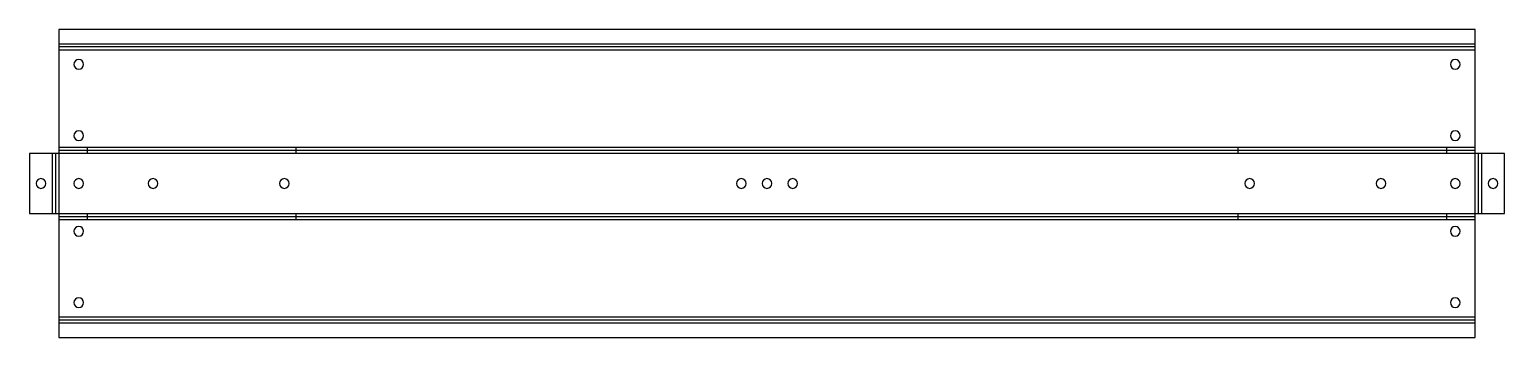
# Model space of a CAD drawing. Header units: millimetres. Extents: x -10 to 506, y 0 to 108.
import ezdxf

# ---------------------------------------------------------------- set-up
doc = ezdxf.new("R2010")
doc.units = ezdxf.units.MM

msp = doc.modelspace()

# ---------------------------------------------------------------- linework, layer by layer
at = {"layer": 'BEND'}
for p, q in [((496, 101.92), (0, 101.92)), ((-1.13, 64.52), (-1.13, 43.52)), ((496, 65.65), (0, 65.65)), ((497.13, 43.52), (497.13, 64.52)), ((496, 42.39), (0, 42.39)), ((496, 6.13), (0, 6.13))]:
    msp.add_line(p, q, dxfattribs=at)
at = {"layer": 'BEND_EXTENT'}
for p, q in [((0, 103.05), (496, 103.05)), ((496, 100.79), (0, 100.79)), ((-2.26, 43.52), (-2.26, 64.52)), ((0, 66.79), (10, 66.79)), ((0, 64.52), (0, 43.52)), ((10, 64.52), (0, 64.52)), ((83, 66.79), (413, 66.79)), ((413, 64.52), (83, 64.52)), ((486, 66.79), (496, 66.79)), ((496, 64.52), (486, 64.52)), ((496, 43.52), (496, 64.52)), ((498.26, 64.52), (498.26, 43.52)), ((0, 43.52), (10, 43.52)), ((83, 43.52), (413, 43.52)), ((486, 43.52), (496, 43.52)), ((10, 41.26), (0, 41.26)), ((413, 41.26), (83, 41.26)), ((496, 41.26), (486, 41.26)), ((0, 7.26), (496, 7.26)), ((496, 5), (0, 5))]:
    msp.add_line(p, q, dxfattribs=at)
at = {"layer": 'INTERIOR_PROFILES'}
for points in [[(83, 64.52), (10, 64.52), (10, 66.79), (83, 66.79)], [(413, 66.79), (486, 66.79), (486, 64.52), (413, 64.52)], [(83, 43.52), (83, 41.26), (10, 41.26), (10, 43.52)], [(486, 41.26), (413, 41.26), (413, 43.52), (486, 43.52)]]:
    msp.add_lwpolyline(points, close=True, dxfattribs=at)
at = {"layer": 'INTERIOR_PROFILES', "extrusion": (0, 0, -1)}
for centre in [(-7, 95.79), (-489, 95.79), (-7, 70.79), (-489, 70.79), (6.26, 54.02), (-7, 54.02), (-33, 54.02), (-79, 54.02), (-239, 54.02), (-248, 54.02), (-257, 54.02), (-417, 54.02), (-463, 54.02), (-489, 54.02), (-502.26, 54.02), (-7, 37.26), (-489, 37.26), (-7, 12.26), (-489, 12.26)]:
    msp.add_circle(centre, 1.7, dxfattribs=at)
at = {"layer": 'OUTER_PROFILES'}
msp.add_lwpolyline([(496, 66.79), (496, 100.79), (496, 103.05), (496, 108.05), (0, 108.05), (0, 103.05), (0, 66.79), (0, 64.52), (-10.26, 64.52), (-10.26, 43.52), (0, 43.52), (0, 41.26), (0, 7.26), (0, 5), (0, 0), (496, 0), (496, 5), (496, 7.26), (496, 41.26), (496, 43.52), (506.26, 43.52), (506.26, 64.52), (496, 64.52)], close=True, dxfattribs=at)

doc.saveas('drawing.dxf')
